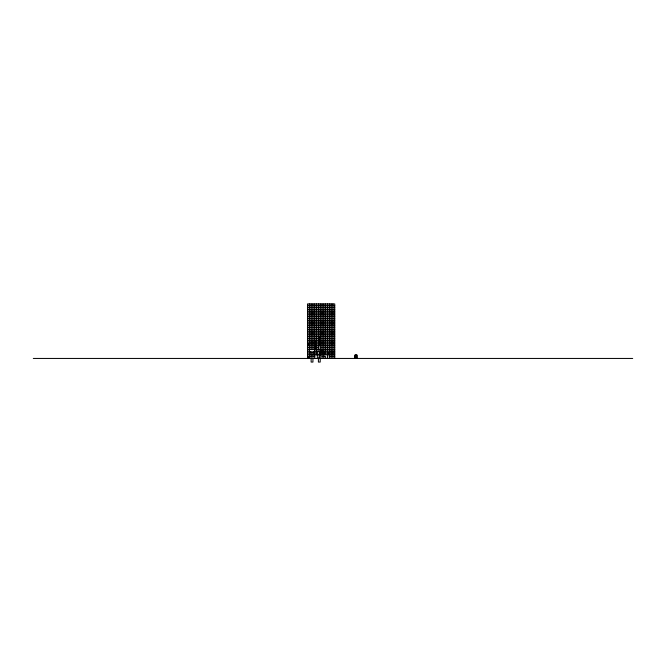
<?xml version="1.0" encoding="UTF-8"?>
<svg xmlns="http://www.w3.org/2000/svg" width="666" height="666" viewBox="0 0 666 666"><rect width="100%" height="100%" fill="white"/><g stroke="black" fill="none" stroke-linecap="round" stroke-linejoin="round"><path stroke-width="1" d="M315.035 345.721L315.676 345.08L316.308 345.721M314.76 342.083L315.676 340.268L316.583 342.083M314.76 343.906L315.676 342.083L316.583 343.906M318.398 338.453L319.305 336.638L320.213 338.453M327.481 354.803L328.388 352.988L329.295 354.803M315.326 343.373L315.035 349.35M319.289 338.952L319.122 339.901L319.372 338.961M319.289 340.767L319.122 341.725L319.372 340.784M319.289 342.582L319.122 343.539L319.372 342.599M319.289 344.405L319.122 345.354L319.372 344.414M315.434 343.315L315.909 343.315M307.492 305.744L334.748 305.744M307.492 307.559L334.748 307.559M307.492 309.382L334.748 309.382M307.492 311.197L334.748 311.197M307.492 313.012L334.748 313.012M307.492 314.827L334.748 314.827M307.492 316.65L334.748 316.65M307.492 318.465L334.748 318.465M307.492 320.279L334.748 320.279M307.492 322.094L334.748 322.094M307.492 323.917L334.748 323.917M307.492 325.732L334.748 325.732M307.492 327.547L334.748 327.547M307.492 329.362L334.748 329.362M307.492 331.185L334.748 331.185M307.492 333L334.748 333M307.492 334.815L334.748 334.815M307.492 336.638L334.748 336.638M307.492 338.453L334.748 338.453M307.492 340.268L334.748 340.268M307.492 342.083L334.748 342.083M307.492 343.906L334.748 343.906M334.748 345.721L307.492 345.721L308.408 343.906L309.315 345.721M307.492 347.535L318.398 347.535M320.213 347.535L334.748 347.535M314.76 347.752L316.583 347.719M314.76 347.952L316.583 347.902M314.76 348.151L316.583 348.085M314.76 348.36L316.583 348.443M314.76 348.559L316.4 348.626M314.76 348.759L316.583 348.809M314.76 348.959L316.583 348.992M314.76 349.167L316.583 349.175M307.492 349.35L334.748 349.35M322.028 350.716L320.671 349.35M307.492 351.173L309.315 351.173A1.815 1.815 0 0 1 311.13 352.988L307.492 352.988M322.028 351.173L334.748 351.173M322.028 352.53L320.671 351.173L314.76 351.173A1.815 1.815 0 0 0 312.945 352.988L316.583 352.988M323.851 352.53L322.486 351.173M320.213 352.988L334.748 352.988M323.851 354.354L322.486 352.988M325.666 354.354L324.3 352.988M307.492 354.803L317.491 354.803M318.398 354.803L334.748 354.803M355.07 355.261L356.884 355.261M355.07 355.711L356.884 355.711M355.07 356.168L356.884 356.168M312.945 356.443L314.76 356.618M307.492 356.618L311.13 356.618M322.028 356.618L325.666 356.618L325.666 358.441M329.295 356.618L334.748 356.618M355.07 356.618L356.884 356.618M307.492 356.801L309.315 356.801M307.492 356.984L309.315 356.984M307.492 357.167L309.315 357.167M355.07 357.076L356.884 357.076M307.492 357.351L309.315 357.351M307.492 357.534L309.315 357.534M355.07 357.534L356.884 357.534M307.492 357.709L309.315 357.709M307.492 357.892L309.315 357.892M355.07 357.983L356.884 357.983M307.492 358.075L309.315 358.075M307.492 358.258L309.315 358.258M33.3 358.441L632.7 358.441M316.017 343.373L316.308 349.35M356.884 358.441L356.884 354.803L355.07 354.803L355.07 358.441M334.748 358.441L334.748 303.929L307.492 303.929L307.492 358.441M332.933 303.929L332.933 358.441M331.119 303.929L331.119 358.441M329.295 303.929L329.295 358.441M327.481 303.929L327.481 358.441M325.666 303.929L325.666 354.803M323.851 303.929L323.851 358.441M322.028 303.929L322.028 358.441M320.213 303.929L320.213 362.071L318.398 362.071L318.398 357.917M319.156 351.173L319.156 358.441M318.398 303.929L318.398 350.033M317.341 351.173L317.341 358.441M316.583 303.929L316.583 354.803M314.76 303.929L314.76 358.441M312.945 303.929L312.945 349.35M312.945 351.173L312.945 362.071L311.13 362.071L311.13 351.173M311.13 303.929L311.13 349.35M309.315 303.929L309.315 358.441"/></g></svg>
